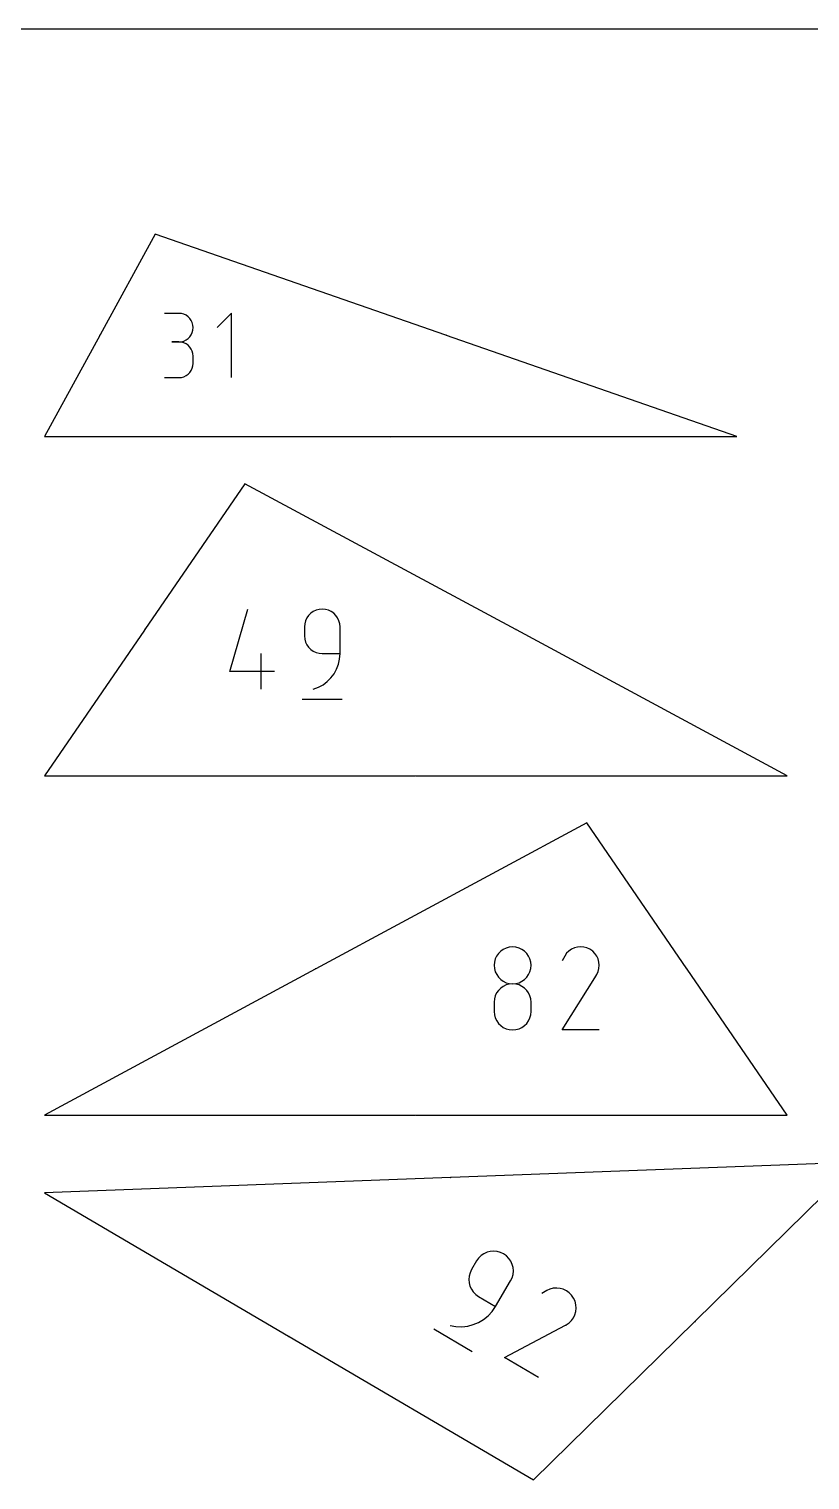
# Model space of a CAD drawing. Extents: x 0 to 200, y 0 to 297.
# Drawn here: x 51.9 to 104.9, y 198.4 to 296.9 of the extents above; entities that cross this region are included whole.
import ezdxf

# ---------------------------------------------------------------- set-up
doc = ezdxf.new("R2010")
doc.units = 0

msp = doc.modelspace()

# ---------------------------------------------------------------- linework, layer by layer
at = {"layer": 'annotation', "color": 1}
for p, q in [((62.084724, 277.627542), (61.115367, 277.627542)), ((62.259066, 277.611893), (62.084724, 277.627542)), ((62.423115, 277.566796), (62.259066, 277.611893)), ((62.574143, 277.495025), (62.423115, 277.566796)), ((62.709422, 277.399353), (62.574143, 277.495025)), ((62.826224, 277.282553), (62.709422, 277.399353)), ((62.921819, 277.1474), (62.826224, 277.282553)), ((62.99348, 276.996666), (62.921819, 277.1474)), ((63.038477, 276.833126), (62.99348, 276.996666)), ((63.054082, 276.659553), (63.038477, 276.833126)), ((65.661644, 277.632606), (64.691191, 276.66188)), ((65.661644, 273.267348), (65.661644, 277.632606)), ((56.709317, 276.136587), (56.709286, 276.13613)), ((56.709286, 276.13613), (56.709334, 276.13567)), ((56.709425, 276.13703), (56.709317, 276.136587)), ((56.709334, 276.13567), (56.709463, 276.135218)), ((56.709607, 276.137451), (56.709425, 276.13703)), ((56.709463, 276.135218), (56.709676, 276.134783)), ((56.70986, 276.137838), (56.709607, 276.137451)), ((56.709676, 276.134783), (56.710099, 276.13415)), ((56.710182, 276.138181), (56.70986, 276.137838)), ((56.71057, 276.138471), (56.710182, 276.138181)), ((56.711004, 276.138682), (56.71057, 276.138471)), ((56.71057, 276.138471), (56.71057, 276.138471)), ((56.711456, 276.13881), (56.711004, 276.138682)), ((56.711916, 276.138856), (56.711456, 276.13881)), ((56.712373, 276.138824), (56.711916, 276.138856)), ((56.712817, 276.138716), (56.712373, 276.138824)), ((56.713237, 276.138534), (56.712817, 276.138716)), ((56.713623, 276.13828), (56.713237, 276.138534)), ((56.713965, 276.137957), (56.713623, 276.13828)), ((56.714252, 276.137567), (56.713965, 276.137957)), ((56.714066, 276.145224), (56.71404, 276.144763)), ((56.71404, 276.144763), (56.714093, 276.144308)), ((56.714174, 276.145681), (56.714066, 276.145224)), ((56.714093, 276.144308), (56.714221, 276.143869)), ((56.714367, 276.146124), (56.714174, 276.145681)), ((56.714221, 276.143869), (56.714422, 276.143458)), ((56.714258, 276.137558), (56.714252, 276.137567)), ((56.714252, 276.137567), (56.714252, 276.137567)), ((56.714264, 276.137549), (56.714258, 276.137558)), ((56.714269, 276.137541), (56.714264, 276.137549)), ((56.714274, 276.137532), (56.714269, 276.137541)), ((56.714278, 276.137524), (56.714274, 276.137532)), ((56.714282, 276.137516), (56.714278, 276.137524)), ((56.714286, 276.137507), (56.714282, 276.137516)), ((56.71429, 276.137499), (56.714286, 276.137507)), ((56.714294, 276.13749), (56.71429, 276.137499)), ((56.71891, 276.129322), (56.714294, 276.13749)), ((56.714294, 276.13749), (56.714294, 276.13749)), ((56.714636, 276.146525), (56.714367, 276.146124)), ((56.714367, 276.146124), (56.714367, 276.146124)), ((56.714422, 276.143458), (56.714692, 276.143084)), ((56.714963, 276.146863), (56.714636, 276.146525)), ((56.714692, 276.143084), (56.715029, 276.142758)), ((56.715337, 276.147133), (56.714963, 276.146863)), ((56.715029, 276.142758), (56.715429, 276.14249)), ((56.715748, 276.147335), (56.715337, 276.147133)), ((56.715429, 276.14249), (56.715429, 276.14249)), ((56.715429, 276.14249), (56.715872, 276.142297)), ((56.716186, 276.147463), (56.715748, 276.147335)), ((56.715872, 276.142297), (56.71633, 276.142188)), ((56.716641, 276.147516), (56.716186, 276.147463)), ((56.71633, 276.142188), (56.716792, 276.142162)), ((56.717102, 276.14749), (56.716641, 276.147516)), ((56.716792, 276.142162), (56.717247, 276.142214)), ((56.717558, 276.147382), (56.717102, 276.14749)), ((56.717247, 276.142214), (56.717686, 276.142343)), ((56.717999, 276.14719), (56.717558, 276.147382)), ((56.717686, 276.142343), (56.718098, 276.142544)), ((56.717999, 276.14719), (56.717999, 276.14719)), ((56.718402, 276.146921), (56.717999, 276.14719)), ((56.718098, 276.142544), (56.718472, 276.142814)), ((56.71874, 276.146594), (56.718402, 276.146921)), ((56.718472, 276.142814), (56.718799, 276.143152)), ((56.719011, 276.146219), (56.71874, 276.146594)), ((56.718767, 276.142653), (56.718741, 276.142192)), ((56.718741, 276.142192), (56.718793, 276.141737)), ((56.718875, 276.14311), (56.718767, 276.142653)), ((56.718793, 276.141737), (56.718922, 276.141298)), ((56.718799, 276.143152), (56.719067, 276.143553)), ((56.719067, 276.143553), (56.718875, 276.14311)), ((56.721481, 276.134023), (56.71891, 276.129322)), ((56.718922, 276.141298), (56.719124, 276.140886)), ((56.719213, 276.145808), (56.719011, 276.146219)), ((56.719067, 276.143553), (56.71926, 276.143995)), ((56.719336, 276.143954), (56.719067, 276.143553)), ((56.719067, 276.143553), (56.719067, 276.143553)), ((56.719067, 276.143553), (56.719067, 276.143553)), ((56.719124, 276.140886), (56.719395, 276.140512)), ((56.719341, 276.145369), (56.719213, 276.145808)), ((56.71926, 276.143995), (56.719368, 276.144453)), ((56.719663, 276.144292), (56.719336, 276.143954)), ((56.719394, 276.144914), (56.719341, 276.145369)), ((56.719368, 276.144453), (56.719394, 276.144914)), ((56.719395, 276.140512), (56.719733, 276.140185)), ((56.720037, 276.144562), (56.719663, 276.144292)), ((56.719733, 276.140185), (56.720135, 276.139916)), ((56.720449, 276.144764), (56.720037, 276.144562)), ((56.720135, 276.139916), (56.721305, 276.139276)), ((56.720887, 276.144892), (56.720449, 276.144764)), ((56.721343, 276.144944), (56.720887, 276.144892)), ((56.721305, 276.139276), (56.721305, 276.139276)), ((56.721305, 276.139276), (56.721749, 276.139082)), ((56.721804, 276.144918), (56.721343, 276.144944)), ((56.721749, 276.139082), (56.722206, 276.138974)), ((56.722262, 276.144809), (56.721804, 276.144918)), ((56.722206, 276.138974), (56.722667, 276.138948)), ((56.722706, 276.144616), (56.722262, 276.144809)), ((56.722667, 276.138948), (56.723121, 276.139001)), ((56.723876, 276.143976), (56.722706, 276.144616)), ((56.722706, 276.144616), (56.722706, 276.144616)), ((56.723121, 276.139001), (56.723559, 276.13913)), ((56.723559, 276.13913), (56.72397, 276.139332)), ((56.724278, 276.143707), (56.723876, 276.143976)), ((56.72397, 276.139332), (56.724343, 276.139603)), ((56.724616, 276.14338), (56.724278, 276.143707)), ((56.724343, 276.139603), (56.724669, 276.139941)), ((56.724886, 276.143006), (56.724616, 276.14338)), ((56.724669, 276.139941), (56.724938, 276.140342)), ((56.725087, 276.142595), (56.724886, 276.143006)), ((56.724938, 276.140342), (56.725131, 276.140784)), ((56.724938, 276.140342), (56.724938, 276.140342)), ((56.725214, 276.142157), (56.725087, 276.142595)), ((56.725131, 276.140784), (56.725239, 276.141241)), ((56.725266, 276.141702), (56.725214, 276.142157)), ((56.725239, 276.141241), (56.725266, 276.141702)), ((62.259066, 275.704478), (62.423115, 275.749601)), ((62.423115, 275.749601), (62.574143, 275.821444)), ((62.574143, 275.821444), (62.709422, 275.917255)), ((62.709422, 275.917255), (62.826224, 276.034284)), ((62.826224, 276.034284), (62.921819, 276.169779)), ((62.921819, 276.169779), (62.99348, 276.320989)), ((62.99348, 276.320989), (63.038477, 276.485164)), ((63.038477, 276.485164), (63.054082, 276.659553)), ((63.054082, 276.659553), (63.054082, 276.659553)), ((80.210229, 276.135714), (80.217521, 276.141611)), ((80.215286, 276.133954), (80.210229, 276.135714)), ((80.214091, 276.145717), (80.213537, 276.145196)), ((80.214485, 276.145999), (80.214091, 276.145717)), ((80.21491, 276.146201), (80.214485, 276.145999)), ((80.215355, 276.146324), (80.21491, 276.146201)), ((80.215811, 276.146368), (80.215355, 276.146324)), ((80.216266, 276.146335), (80.215811, 276.146368)), ((80.21671, 276.146225), (80.216266, 276.146335)), ((80.217134, 276.146039), (80.21671, 276.146225)), ((80.217525, 276.145778), (80.217134, 276.146039)), ((80.217521, 276.141611), (80.217529, 276.141616)), ((80.217521, 276.141611), (80.217521, 276.141611)), ((80.217874, 276.145444), (80.217525, 276.145778)), ((80.217529, 276.141616), (80.217537, 276.141621)), ((80.217537, 276.141621), (80.217544, 276.141626)), ((80.217544, 276.141626), (80.217552, 276.141632)), ((80.217552, 276.141632), (80.217559, 276.141637)), ((80.217559, 276.141637), (80.217567, 276.141644)), ((80.217567, 276.141644), (80.217574, 276.14165)), ((80.217574, 276.14165), (80.217582, 276.141657)), ((80.217582, 276.141657), (80.21759, 276.141664)), ((80.21759, 276.141664), (80.217927, 276.142011)), ((80.21759, 276.141664), (80.21759, 276.141664)), ((80.218154, 276.14505), (80.217874, 276.145444)), ((80.217874, 276.145444), (80.217874, 276.145444)), ((80.217927, 276.142011), (80.218189, 276.142402)), ((80.218354, 276.144626), (80.218154, 276.14505)), ((80.218189, 276.142402), (80.218376, 276.142824)), ((80.218476, 276.14418), (80.218354, 276.144626)), ((80.218376, 276.142824), (80.218486, 276.143269)), ((80.21852, 276.143724), (80.218476, 276.14418)), ((80.218486, 276.143269), (80.21852, 276.143724)), ((80.222089, 276.131586), (80.228584, 276.142092)), ((80.228584, 276.142092), (80.223521, 276.143854)), ((80.226819, 276.137021), (80.224288, 276.137902)), ((62.084724, 275.688826), (61.599361, 275.688826)), ((61.599361, 275.688826), (62.084724, 275.688826)), ((62.084724, 275.688826), (62.259066, 275.704478)), ((62.259066, 275.673178), (62.084724, 275.688826)), ((62.084724, 275.688826), (62.084724, 275.688826)), ((62.423115, 275.628081), (62.259066, 275.673178)), ((62.574143, 275.55631), (62.423115, 275.628081)), ((62.709422, 275.460637), (62.574143, 275.55631)), ((62.826224, 275.343838), (62.709422, 275.460637)), ((62.921819, 275.208684), (62.826224, 275.343838)), ((62.99348, 275.057951), (62.921819, 275.208684)), ((63.038477, 274.894411), (62.99348, 275.057951)), ((63.054082, 274.720837), (63.038477, 274.894411)), ((62.921819, 273.747505), (62.99348, 273.89825)), ((62.99348, 273.89825), (63.038477, 274.061828)), ((63.038477, 274.061828), (63.054082, 274.235474)), ((63.054082, 274.235474), (63.054082, 274.720837)), ((63.054082, 274.720837), (63.054082, 274.720837)), ((61.115367, 273.267485), (62.084724, 273.267485)), ((62.084724, 273.267485), (62.259066, 273.283124)), ((62.084724, 273.267485), (62.084724, 273.267485)), ((62.259066, 273.283124), (62.423115, 273.328199)), ((62.423115, 273.328199), (62.574143, 273.399941)), ((62.574143, 273.399941), (62.709422, 273.495583)), ((62.709422, 273.495583), (62.826224, 273.612361)), ((62.826224, 273.612361), (62.921819, 273.747505)), ((76.452602, 269.267816), (76.452486, 269.266659)), ((76.452486, 269.266659), (76.452486, 269.265498)), ((76.452486, 269.265498), (76.452602, 269.26434)), ((76.452835, 269.26896), (76.452602, 269.267816)), ((76.452602, 269.26434), (76.452835, 269.263196)), ((76.453184, 269.270081), (76.452835, 269.26896)), ((76.452835, 269.263196), (76.453184, 269.262073)), ((76.453649, 269.27117), (76.453184, 269.270081)), ((76.453184, 269.262073), (76.453649, 269.260982)), ((76.453805, 269.271428), (76.453649, 269.27117)), ((76.453649, 269.27117), (76.453649, 269.27117)), ((76.453649, 269.260982), (76.453649, 269.260982)), ((76.453649, 269.260982), (76.453709, 269.260872)), ((76.453709, 269.260872), (76.453776, 269.260766)), ((76.453776, 269.260766), (76.45385, 269.260666)), ((76.454, 269.271648), (76.453805, 269.271428)), ((76.45385, 269.260666), (76.453932, 269.260572)), ((76.453932, 269.260572), (76.454019, 269.260485)), ((76.454226, 269.271828), (76.454, 269.271648)), ((76.454019, 269.260485), (76.454113, 269.260404)), ((76.454113, 269.260404), (76.454212, 269.260331)), ((76.454212, 269.260331), (76.454316, 269.260265)), ((76.454478, 269.271966), (76.454226, 269.271828)), ((76.454316, 269.260265), (76.454424, 269.260208)), ((76.454424, 269.260208), (76.454424, 269.260208)), ((76.454424, 269.260208), (76.454708, 269.260101)), ((76.454748, 269.27206), (76.454478, 269.271966)), ((76.454708, 269.260101), (76.454997, 269.260047)), ((76.455031, 269.272107), (76.454748, 269.27206)), ((76.454997, 269.260047), (76.455287, 269.260044)), ((76.45532, 269.272105), (76.455031, 269.272107)), ((76.455287, 269.260044), (76.455571, 269.260091)), ((76.455607, 269.272053), (76.45532, 269.272105)), ((76.455571, 269.260091), (76.455842, 269.260184)), ((76.455888, 269.271948), (76.455607, 269.272053)), ((76.455842, 269.260184), (76.456094, 269.260322)), ((76.455888, 269.271948), (76.455888, 269.271948)), ((76.456, 269.271888), (76.455888, 269.271948)), ((76.456107, 269.271821), (76.456, 269.271888)), ((76.456094, 269.260322), (76.45632, 269.260502)), ((76.456207, 269.271747), (76.456107, 269.271821)), ((76.456302, 269.271666), (76.456207, 269.271747)), ((76.45639, 269.271578), (76.456302, 269.271666)), ((76.45632, 269.260502), (76.456514, 269.260723)), ((76.456471, 269.271485), (76.45639, 269.271578)), ((76.456545, 269.271385), (76.456471, 269.271485)), ((76.456514, 269.260723), (76.45667, 269.260983)), ((76.456611, 269.271281), (76.456545, 269.271385)), ((76.45667, 269.271171), (76.456611, 269.271281)), ((76.457133, 269.270079), (76.45667, 269.271171)), ((76.45667, 269.271171), (76.45667, 269.271171)), ((76.45667, 269.260983), (76.457133, 269.262072)), ((76.45667, 269.260983), (76.45667, 269.260983)), ((76.457481, 269.268957), (76.457133, 269.270079)), ((76.457133, 269.262072), (76.457481, 269.263192)), ((76.457712, 269.267812), (76.457481, 269.268957)), ((76.457481, 269.263192), (76.457712, 269.264336)), ((76.457828, 269.266654), (76.457712, 269.267812)), ((76.457712, 269.264336), (76.457828, 269.265493)), ((76.457828, 269.265493), (76.457828, 269.266654)), ((76.462396, 269.263157), (76.462359, 269.262696)), ((76.462359, 269.262696), (76.4624, 269.262239)), ((76.46236, 269.272108), (76.467726, 269.272108)), ((76.462516, 269.263613), (76.462396, 269.263157)), ((76.4624, 269.262239), (76.462519, 269.261797)), ((76.46272, 269.264052), (76.462516, 269.263613)), ((76.462519, 269.261797), (76.46271, 269.26138)), ((76.46271, 269.26138), (76.462972, 269.260998)), ((76.462725, 269.264062), (76.46272, 269.264052)), ((76.46272, 269.264052), (76.46272, 269.264052)), ((76.46273, 269.264071), (76.462725, 269.264062)), ((76.462735, 269.26408), (76.46273, 269.264071)), ((76.46274, 269.264088), (76.462735, 269.26408)), ((76.462746, 269.264096), (76.46274, 269.264088)), ((76.462751, 269.264103), (76.462746, 269.264096)), ((76.462756, 269.264111), (76.462751, 269.264103)), ((76.462762, 269.264118), (76.462756, 269.264111)), ((76.462768, 269.264126), (76.462762, 269.264118)), ((76.467726, 269.272108), (76.462768, 269.264126)), ((76.462768, 269.264126), (76.462768, 269.264126)), ((76.462972, 269.260998), (76.463302, 269.260662)), ((76.463302, 269.260662), (76.463696, 269.260382)), ((76.463696, 269.260382), (76.463696, 269.260382)), ((76.463696, 269.260382), (76.464137, 269.26018)), ((76.464137, 269.26018), (76.464593, 269.260063)), ((76.464593, 269.260063), (76.465055, 269.260026)), ((76.465055, 269.260026), (76.465512, 269.260069)), ((76.465512, 269.260069), (76.465953, 269.260187)), ((76.465953, 269.260187), (76.46637, 269.260379)), ((76.46637, 269.260379), (76.466751, 269.260642)), ((76.466751, 269.260642), (76.467087, 269.260973)), ((76.467087, 269.260973), (76.467366, 269.261369)), ((76.467366, 269.261369), (76.467718, 269.262045)), ((65.546122, 253.327899), (66.75221, 257.557735)), ((70.889865, 257.127304), (70.770574, 256.958481)), ((71.035537, 257.273118), (70.889865, 257.127304)), ((71.204147, 257.392496), (71.035537, 257.273118)), ((71.392254, 257.48201), (71.204147, 257.392496)), ((71.596417, 257.538232), (71.392254, 257.48201)), ((71.813192, 257.557735), (71.596417, 257.538232)), ((72.030417, 257.538232), (71.813192, 257.557735)), ((71.813192, 257.557735), (71.813192, 257.557735)), ((72.234817, 257.48201), (72.030417, 257.538232)), ((72.422995, 257.392496), (72.234817, 257.48201)), ((72.591549, 257.273118), (72.422995, 257.392496)), ((72.73708, 257.127304), (72.591549, 257.273118)), ((72.856189, 256.958481), (72.73708, 257.127304)), ((59.759707, 256.145983), (59.753989, 256.15289)), ((59.763192, 256.151059), (59.759707, 256.145983)), ((59.764179, 256.148142), (59.760119, 256.150929)), ((59.760347, 256.161686), (59.760275, 256.16095)), ((59.760275, 256.16095), (59.760307, 256.160221)), ((59.760307, 256.160221), (59.760441, 256.159509)), ((59.760528, 256.162417), (59.760347, 256.161686)), ((59.760441, 256.159509), (59.760673, 256.158825)), ((59.760528, 256.162417), (59.760528, 256.162417)), ((59.760673, 256.158825), (59.760999, 256.158179)), ((59.760999, 256.158179), (59.761415, 256.157581)), ((59.761415, 256.157581), (59.761919, 256.157042)), ((59.761919, 256.157042), (59.762506, 256.156573)), ((59.7639, 256.158603), (59.762506, 256.156573)), ((59.762506, 256.156573), (59.765545, 256.154487)), ((59.764183, 256.158946), (59.7639, 256.158603)), ((59.764513, 256.159225), (59.764183, 256.158946)), ((59.764879, 256.159438), (59.764513, 256.159225)), ((59.765274, 256.159585), (59.764879, 256.159438)), ((59.765686, 256.159662), (59.765274, 256.159585)), ((59.765545, 256.154487), (59.765545, 256.154487)), ((59.765545, 256.154487), (59.765932, 256.154269)), ((59.766106, 256.159668), (59.765686, 256.159662)), ((59.765932, 256.154269), (59.766341, 256.154128)), ((59.766525, 256.159601), (59.766106, 256.159668)), ((59.766341, 256.154128), (59.766761, 256.154061)), ((59.766933, 256.15946), (59.766525, 256.159601)), ((59.766761, 256.154061), (59.767182, 256.154067)), ((59.76732, 256.159242), (59.766933, 256.15946)), ((59.767182, 256.154067), (59.767595, 256.154143)), ((59.768332, 256.158547), (59.76732, 256.159242)), ((59.76732, 256.159242), (59.76732, 256.159242)), ((59.767595, 256.154143), (59.76799, 256.154289)), ((59.76799, 256.154289), (59.768358, 256.154502)), ((59.768675, 256.158264), (59.768332, 256.158547)), ((59.768358, 256.154502), (59.768688, 256.15478)), ((59.768545, 256.152053), (59.771683, 256.156625)), ((59.768954, 256.157934), (59.768675, 256.158264)), ((59.768688, 256.15478), (59.768971, 256.155122)), ((59.769167, 256.157566), (59.768954, 256.157934)), ((59.768971, 256.155122), (59.769189, 256.15551)), ((59.768971, 256.155122), (59.768971, 256.155122)), ((59.769313, 256.157172), (59.769167, 256.157566)), ((59.769189, 256.15551), (59.76933, 256.155918)), ((59.769391, 256.156759), (59.769313, 256.157172)), ((59.76933, 256.155918), (59.769397, 256.156338)), ((59.769397, 256.156338), (59.769391, 256.156759)), ((70.624898, 256.565519), (70.605398, 256.348236)), ((70.605398, 256.348236), (70.605398, 255.743486)), ((70.681104, 256.770076), (70.624898, 256.565519)), ((70.770574, 256.958481), (70.681104, 256.770076)), ((72.945476, 256.770076), (72.856189, 256.958481)), ((73.001542, 256.565519), (72.945476, 256.770076)), ((73.020986, 256.348236), (73.001542, 256.565519)), ((73.020986, 254.534328), (73.020986, 256.348236)), ((73.020986, 256.348236), (73.020986, 256.348236)), ((84.962672, 256.154911), (84.968926, 256.161338)), ((84.968093, 256.151992), (84.962672, 256.154911)), ((84.965299, 256.150697), (84.967634, 256.155033)), ((84.970585, 256.14785), (84.972753, 256.146683)), ((84.972753, 256.146683), (84.972753, 256.146683)), ((84.972753, 256.146683), (84.973161, 256.146508)), ((84.973161, 256.146508), (84.973582, 256.146411)), ((84.973502, 256.153265), (84.975843, 256.157613)), ((84.97567, 256.152098), (84.973502, 256.153265)), ((84.973582, 256.146411), (84.974006, 256.14639)), ((84.974006, 256.14639), (84.974424, 256.146441)), ((84.974424, 256.146441), (84.974827, 256.146562)), ((84.974827, 256.146562), (84.975204, 256.14675)), ((84.975204, 256.14675), (84.975547, 256.147002)), ((84.975547, 256.147002), (84.975845, 256.147314)), ((84.97604, 256.151854), (84.97567, 256.152098)), ((84.975843, 256.157613), (84.980179, 256.155278)), ((84.975845, 256.147314), (84.97609, 256.147686)), ((84.976353, 256.151556), (84.97604, 256.151854)), ((84.97609, 256.147686), (84.976672, 256.148766)), ((84.976604, 256.151214), (84.976353, 256.151556)), ((84.976792, 256.150838), (84.976604, 256.151214)), ((84.976672, 256.148766), (84.976847, 256.149174)), ((84.976672, 256.148766), (84.976672, 256.148766)), ((84.976913, 256.150436), (84.976792, 256.150838)), ((84.976847, 256.149174), (84.976943, 256.149595)), ((84.976964, 256.150019), (84.976913, 256.150436)), ((84.976943, 256.149595), (84.976964, 256.150019)), ((70.605398, 255.743486), (70.605398, 255.743486)), ((70.605398, 255.743486), (70.624898, 255.526215)), ((70.624898, 255.526215), (70.681104, 255.321689)), ((70.681104, 255.321689), (70.770574, 255.13333)), ((70.770574, 255.13333), (70.889865, 254.96456)), ((67.660869, 252.118741), (67.660869, 254.534328)), ((70.889865, 254.96456), (71.035537, 254.818803)), ((71.035537, 254.818803), (71.204147, 254.699478)), ((71.204147, 254.699478), (71.392254, 254.61001)), ((71.392254, 254.61001), (71.596417, 254.553819)), ((71.596417, 254.553819), (71.813192, 254.534328)), ((71.813192, 254.534328), (73.020986, 254.534328)), ((72.916205, 253.815136), (72.994244, 254.167614)), ((72.994244, 254.167614), (73.020986, 254.534328)), ((68.566117, 253.327899), (65.546122, 253.327899)), ((72.407062, 252.887443), (72.619338, 253.170617)), ((72.619338, 253.170617), (72.790145, 253.481326)), ((72.790145, 253.481326), (72.916205, 253.815136)), ((71.208784, 252.118741), (71.554177, 252.247452)), ((71.208784, 252.118741), (71.208784, 252.118741)), ((71.554177, 252.247452), (71.871205, 252.421427)), ((71.871205, 252.421427), (72.156592, 252.636235)), ((72.156592, 252.636235), (72.407062, 252.887443)), ((70.454467, 251.438867), (73.173964, 251.438867)), ((78.159715, 246.24543), (78.165872, 246.24543)), ((78.161561, 246.247895), (78.161561, 246.242971)), ((78.165872, 246.24543), (78.163413, 246.236807)), ((78.17007, 246.245879), (78.17003, 246.245437)), ((78.17003, 246.245437), (78.17003, 246.24421)), ((78.17003, 246.24421), (78.17003, 246.24421)), ((78.17003, 246.24421), (78.17007, 246.243767)), ((78.17007, 246.239722), (78.17003, 246.239279)), ((78.17003, 246.239279), (78.17003, 246.239279)), ((78.17003, 246.239279), (78.17007, 246.238838)), ((78.170185, 246.246296), (78.17007, 246.245879)), ((78.17007, 246.243767), (78.170185, 246.24335)), ((78.170185, 246.240139), (78.17007, 246.239722)), ((78.17007, 246.238838), (78.170185, 246.238423)), ((78.170367, 246.246679), (78.170185, 246.246296)), ((78.170185, 246.24335), (78.170367, 246.242966)), ((78.170367, 246.240523), (78.170185, 246.240139)), ((78.170185, 246.238423), (78.170367, 246.23804)), ((78.17061, 246.247022), (78.170367, 246.246679)), ((78.170367, 246.242966), (78.17061, 246.242622)), ((78.17061, 246.240867), (78.170367, 246.240523)), ((78.170367, 246.23804), (78.17061, 246.237696)), ((78.170907, 246.247318), (78.17061, 246.247022)), ((78.17061, 246.242622), (78.170907, 246.242325)), ((78.170907, 246.241165), (78.17061, 246.240867)), ((78.17061, 246.237696), (78.170907, 246.2374)), ((78.171251, 246.247561), (78.170907, 246.247318)), ((78.170907, 246.242325), (78.171251, 246.242082)), ((78.171251, 246.241408), (78.170907, 246.241165)), ((78.170907, 246.2374), (78.171251, 246.237157)), ((78.171634, 246.247742), (78.171251, 246.247561)), ((78.171251, 246.242082), (78.171634, 246.241899)), ((78.171634, 246.241591), (78.171251, 246.241408)), ((78.171251, 246.237157), (78.171634, 246.236974)), ((78.172051, 246.247856), (78.171634, 246.247742)), ((78.171634, 246.241899), (78.17205, 246.241785)), ((78.172051, 246.241705), (78.171634, 246.241591)), ((78.171634, 246.236974), (78.17205, 246.23686)), ((78.17205, 246.241785), (78.172493, 246.241745)), ((78.17205, 246.23686), (78.172493, 246.23682)), ((78.172493, 246.247896), (78.172051, 246.247856)), ((78.172493, 246.241745), (78.172051, 246.241705)), ((78.172935, 246.247856), (78.172493, 246.247896)), ((78.172493, 246.247896), (78.172493, 246.247896)), ((78.172493, 246.241745), (78.172935, 246.241785)), ((78.172493, 246.241745), (78.172493, 246.241745)), ((78.172935, 246.241705), (78.172493, 246.241745)), ((78.172493, 246.241745), (78.172493, 246.241745)), ((78.172493, 246.23682), (78.172935, 246.23686)), ((78.172493, 246.23682), (78.172493, 246.23682)), ((78.173351, 246.247742), (78.172935, 246.247856)), ((78.172935, 246.241785), (78.173351, 246.241899)), ((78.173351, 246.241591), (78.172935, 246.241705)), ((78.172935, 246.23686), (78.173351, 246.236974)), ((78.173734, 246.247561), (78.173351, 246.247742)), ((78.173351, 246.241899), (78.173735, 246.242082)), ((78.173734, 246.241408), (78.173351, 246.241591)), ((78.173351, 246.236974), (78.173735, 246.237157)), ((78.174078, 246.247318), (78.173734, 246.247561)), ((78.174078, 246.241165), (78.173734, 246.241408)), ((78.173735, 246.242082), (78.174078, 246.242325)), ((78.173735, 246.237157), (78.174078, 246.2374)), ((78.174375, 246.247022), (78.174078, 246.247318)), ((78.174078, 246.242325), (78.174375, 246.242622)), ((78.174375, 246.240867), (78.174078, 246.241165)), ((78.174078, 246.2374), (78.174375, 246.237696)), ((78.174618, 246.246679), (78.174375, 246.247022)), ((78.174375, 246.242622), (78.174618, 246.242966)), ((78.174618, 246.240523), (78.174375, 246.240867)), ((78.174375, 246.237696), (78.174618, 246.23804)), ((78.174801, 246.246296), (78.174618, 246.246679)), ((78.174618, 246.242966), (78.174801, 246.24335)), ((78.174801, 246.240139), (78.174618, 246.240523)), ((78.174618, 246.23804), (78.174801, 246.238423)), ((78.174915, 246.245879), (78.174801, 246.246296)), ((78.174801, 246.24335), (78.174915, 246.243767)), ((78.174915, 246.239722), (78.174801, 246.240139)), ((78.174801, 246.238423), (78.174915, 246.238838)), ((78.174955, 246.245437), (78.174915, 246.245879)), ((78.174915, 246.243767), (78.174955, 246.24421)), ((78.174955, 246.239279), (78.174915, 246.239722)), ((78.174915, 246.238838), (78.174955, 246.239279)), ((78.174955, 246.245437), (78.174955, 246.245437)), ((78.174955, 246.24421), (78.174955, 246.245437)), ((78.174955, 246.239279), (78.174955, 246.239279)), ((84.10506, 234.458563), (83.930086, 234.334851)), ((84.300293, 234.551369), (84.10506, 234.458563)), ((84.512224, 234.609683), (84.300293, 234.551369)), ((84.737288, 234.629917), (84.512224, 234.609683)), ((84.962352, 234.609683), (84.737288, 234.629917)), ((84.737288, 234.629917), (84.737288, 234.629917)), ((85.174283, 234.551369), (84.962352, 234.609683)), ((85.369517, 234.458563), (85.174283, 234.551369)), ((85.54449, 234.334851), (85.369517, 234.458563)), ((88.741447, 234.471791), (88.563396, 234.349012)), ((88.93606, 234.561488), (88.741447, 234.471791)), ((89.14247, 234.616865), (88.93606, 234.561488)), ((89.35591, 234.636682), (89.14247, 234.616865)), ((89.571614, 234.619703), (89.35591, 234.636682)), ((89.784816, 234.564689), (89.571614, 234.619703)), ((89.990748, 234.470402), (89.784816, 234.564689)), ((90.174932, 234.339613), (89.990748, 234.470402)), ((89.990748, 234.470402), (89.990748, 234.470402)), ((83.504057, 233.602674), (83.483831, 233.37823)), ((83.562358, 233.814145), (83.504057, 233.602674)), ((83.655172, 234.009056), (83.562358, 233.814145)), ((83.778936, 234.18382), (83.655172, 234.009056)), ((83.930086, 234.334851), (83.778936, 234.18382)), ((85.69564, 234.18382), (85.54449, 234.334851)), ((85.819404, 234.009056), (85.69564, 234.18382)), ((85.912218, 233.814145), (85.819404, 234.009056)), ((85.97052, 233.602674), (85.912218, 233.814145)), ((85.990745, 233.37823), (85.97052, 233.602674)), ((88.276049, 234.009161), (88.111447, 233.693407)), ((88.406675, 234.194389), (88.276049, 234.009161)), ((88.563396, 234.349012), (88.406675, 234.194389)), ((90.32893, 234.182668), (90.174932, 234.339613)), ((90.451373, 234.004375), (90.32893, 234.182668)), ((90.54089, 233.809546), (90.451373, 234.004375)), ((90.596114, 233.60299), (90.54089, 233.809546)), ((90.615674, 233.389518), (90.596114, 233.60299)), ((71.355258, 233.131445), (71.3552, 233.130964)), ((71.3552, 233.130964), (71.35521, 233.130204)), ((71.355396, 233.131895), (71.355258, 233.131445)), ((71.355607, 233.132306), (71.355396, 233.131895)), ((71.355882, 233.132672), (71.355607, 233.132306)), ((71.356214, 233.132985), (71.355882, 233.132672)), ((71.356596, 233.133238), (71.356214, 233.132985)), ((71.357018, 233.133425), (71.356596, 233.133238)), ((71.357475, 233.133537), (71.357018, 233.133425)), ((71.357958, 233.133568), (71.357475, 233.133537)), ((71.358437, 233.133509), (71.357958, 233.133568)), ((71.357958, 233.133568), (71.357958, 233.133568)), ((71.358885, 233.13337), (71.358437, 233.133509)), ((71.359296, 233.133158), (71.358885, 233.13337)), ((71.359662, 233.132883), (71.359296, 233.133158)), ((71.359975, 233.13255), (71.359662, 233.132883)), ((71.359965, 233.121359), (71.360545, 233.130718)), ((71.36468, 233.123897), (71.359965, 233.121359)), ((71.360228, 233.132169), (71.359975, 233.13255)), ((71.360413, 233.131745), (71.360228, 233.132169)), ((71.360524, 233.131288), (71.360413, 233.131745)), ((71.360552, 233.130805), (71.360524, 233.131288)), ((71.360545, 233.130718), (71.360547, 233.130727)), ((71.360545, 233.130718), (71.360545, 233.130718)), ((71.360547, 233.130727), (71.360548, 233.130737)), ((71.360548, 233.130737), (71.360549, 233.130746)), ((71.360549, 233.130746), (71.36055, 233.130755)), ((71.36055, 233.130755), (71.360551, 233.130765)), ((71.360551, 233.130765), (71.360552, 233.130774)), ((71.360552, 233.130795), (71.360552, 233.130805)), ((71.360552, 233.130805), (71.360552, 233.130805)), ((71.360552, 233.130784), (71.360552, 233.130795)), ((71.360552, 233.130774), (71.360552, 233.130784)), ((71.367665, 233.1392), (71.362944, 233.136657)), ((71.371022, 233.127313), (71.367665, 233.1392)), ((71.370211, 233.134472), (71.367851, 233.133201)), ((83.483831, 233.37823), (83.483831, 233.37823)), ((83.483831, 233.37823), (83.504068, 233.152732)), ((83.504068, 233.152732), (83.562399, 232.940441)), ((83.562399, 232.940441), (83.655251, 232.744913)), ((83.655251, 232.744913), (83.779053, 232.569707)), ((83.779053, 232.569707), (83.930232, 232.41838)), ((83.930232, 232.41838), (84.105217, 232.294488)), ((85.369359, 232.294488), (85.544344, 232.41838)), ((85.544344, 232.41838), (85.695524, 232.569707)), ((85.695524, 232.569707), (85.819325, 232.744913)), ((85.819325, 232.744913), (85.912177, 232.940441)), ((85.912177, 232.940441), (85.970508, 233.152732)), ((85.970508, 233.152732), (85.990745, 233.37823)), ((85.990745, 233.37823), (85.990745, 233.37823)), ((88.107907, 228.992146), (90.424378, 232.721367)), ((90.424378, 232.721367), (90.427147, 232.724794)), ((90.424378, 232.721367), (90.424378, 232.721367)), ((90.427147, 232.724794), (90.429803, 232.728249)), ((90.429803, 232.728249), (90.432363, 232.731764)), ((90.432363, 232.731764), (90.434843, 232.735365)), ((90.434843, 232.735365), (90.437263, 232.739083)), ((90.437263, 232.739083), (90.439639, 232.742947)), ((90.439639, 232.742947), (90.441989, 232.746985)), ((90.441989, 232.746985), (90.444329, 232.751228)), ((90.444329, 232.751228), (90.446679, 232.755703)), ((90.446679, 232.755703), (90.542326, 232.961065)), ((90.446679, 232.755703), (90.446679, 232.755703)), ((90.542326, 232.961065), (90.598201, 233.17394)), ((90.598201, 233.17394), (90.615674, 233.389518)), ((96.5639, 233.133149), (96.573272, 233.133578)), ((96.566931, 233.128732), (96.5639, 233.133149)), ((96.568059, 233.124425), (96.571472, 233.119453)), ((96.570249, 233.1239), (96.570249, 233.1239)), ((96.570249, 233.1239), (96.570918, 233.12343)), ((96.570918, 233.12343), (96.571634, 233.123068)), ((96.571634, 233.123068), (96.572385, 233.122816)), ((96.572942, 233.138921), (96.572187, 233.138829)), ((96.572385, 233.122816), (96.573158, 233.122673)), ((96.573427, 233.138914), (96.572942, 233.138921)), ((96.573158, 233.122673), (96.573943, 233.122641)), ((96.573272, 233.133578), (96.573272, 233.133578)), ((96.573272, 233.133578), (96.573281, 233.133577)), ((96.573281, 233.133577), (96.57329, 233.133577)), ((96.57329, 233.133577), (96.5733, 233.133576)), ((96.5733, 233.133576), (96.573309, 233.133576)), ((96.573309, 233.133576), (96.573318, 233.133577)), ((96.573318, 233.133577), (96.573328, 233.133577)), ((96.573328, 233.133577), (96.573338, 233.133578)), ((96.573338, 233.133578), (96.573348, 233.133579)), ((96.573348, 233.133579), (96.573359, 233.13358)), ((96.573359, 233.13358), (96.573837, 233.13366)), ((96.573359, 233.13358), (96.573359, 233.13358)), ((96.573889, 233.138825), (96.573427, 233.138914)), ((96.573837, 233.13366), (96.574279, 233.133819)), ((96.57432, 233.13866), (96.573889, 233.138825)), ((96.573943, 233.122641), (96.574725, 233.122718)), ((96.574279, 233.133819), (96.57468, 233.134049)), ((96.574714, 233.138426), (96.57432, 233.13866)), ((96.57468, 233.134049), (96.575033, 233.134342)), ((96.575061, 233.138129), (96.574714, 233.138426)), ((96.574725, 233.122718), (96.575494, 233.122907)), ((96.574969, 233.127605), (96.574962, 233.127147)), ((96.574962, 233.127147), (96.575034, 233.126691)), ((96.575052, 233.128055), (96.574969, 233.127605)), ((96.575033, 233.134342), (96.57533, 233.134689)), ((96.575034, 233.126691), (96.575188, 233.126247)), ((96.575211, 233.128484), (96.575052, 233.128055)), ((96.575354, 233.137777), (96.575061, 233.138129)), ((96.575188, 233.126247), (96.575424, 233.125826)), ((96.575443, 233.128884), (96.575211, 233.128484)), ((96.57533, 233.134689), (96.575565, 233.135082)), ((96.575585, 233.137376), (96.575354, 233.137777)), ((96.575424, 233.125826), (96.57694, 233.123618)), ((96.575747, 233.129244), (96.575443, 233.128884)), ((96.575494, 233.122907), (96.576236, 233.123206)), ((96.575565, 233.135082), (96.575731, 233.135513)), ((96.575746, 233.136934), (96.575585, 233.137376)), ((96.575731, 233.135513), (96.575821, 233.135975)), ((96.575829, 233.136457), (96.575746, 233.136934)), ((96.576119, 233.129552), (96.575747, 233.129244)), ((96.575821, 233.135975), (96.575829, 233.136457)), ((96.575829, 233.136457), (96.575829, 233.136457)), ((96.577225, 233.130311), (96.576119, 233.129552)), ((96.576119, 233.129552), (96.576119, 233.129552)), ((96.576236, 233.123206), (96.57694, 233.123618)), ((96.57694, 233.123618), (96.580257, 233.125894)), ((96.577647, 233.130548), (96.577225, 233.130311)), ((96.578092, 233.130702), (96.577647, 233.130548)), ((96.578548, 233.130775), (96.578092, 233.130702)), ((96.579007, 233.130769), (96.578548, 233.130775)), ((96.579456, 233.130686), (96.579007, 233.130769)), ((96.579886, 233.130527), (96.579456, 233.130686)), ((96.580286, 233.130296), (96.579886, 233.130527)), ((96.580257, 233.125894), (96.58063, 233.126203)), ((96.580257, 233.125894), (96.580257, 233.125894)), ((96.580645, 233.129993), (96.580286, 233.130296)), ((96.58063, 233.126203), (96.580934, 233.126562)), ((96.580953, 233.129621), (96.580645, 233.129993)), ((96.580934, 233.126562), (96.581166, 233.126962)), ((96.58119, 233.129199), (96.580953, 233.129621)), ((96.580953, 233.129621), (96.580953, 233.129621)), ((96.581166, 233.126962), (96.581325, 233.127391)), ((96.581343, 233.128755), (96.58119, 233.129199)), ((96.581325, 233.127391), (96.581409, 233.12784)), ((96.581416, 233.128299), (96.581343, 233.128755)), ((96.581409, 233.12784), (96.581416, 233.128299)), ((83.655172, 231.501197), (83.562358, 231.305732)), ((83.778936, 231.676359), (83.655172, 231.501197)), ((83.930086, 231.827657), (83.778936, 231.676359)), ((84.10506, 231.95153), (83.930086, 231.827657)), ((84.300293, 232.044419), (84.10506, 231.95153)), ((84.105217, 232.294488), (84.300436, 232.20159)), ((84.512224, 232.102764), (84.300293, 232.044419)), ((84.300436, 232.20159), (84.512317, 232.143243)), ((84.737288, 232.123003), (84.512224, 232.102764)), ((84.512317, 232.143243), (84.737288, 232.123003)), ((84.737288, 232.123003), (84.962259, 232.143243)), ((84.962352, 232.102775), (84.737288, 232.123003)), ((84.737288, 232.123003), (84.737288, 232.123003)), ((84.737288, 232.123003), (84.737288, 232.123003)), ((84.962259, 232.143243), (85.17414, 232.20159)), ((85.174283, 232.04446), (84.962352, 232.102775)), ((85.17414, 232.20159), (85.369359, 232.294488)), ((85.369517, 231.951609), (85.174283, 232.04446)), ((85.54449, 231.827773), (85.369517, 231.951609)), ((85.69564, 231.676505), (85.54449, 231.827773)), ((85.819404, 231.501355), (85.69564, 231.676505)), ((85.912218, 231.305874), (85.819404, 231.501355)), ((83.504057, 231.093522), (83.483831, 230.86813)), ((83.483831, 230.86813), (83.483831, 230.243702)), ((83.562358, 231.305732), (83.504057, 231.093522)), ((85.97052, 231.093616), (85.912218, 231.305874)), ((85.990745, 230.86813), (85.97052, 231.093616)), ((85.990745, 230.243702), (85.990745, 230.86813)), ((85.990745, 230.86813), (85.990745, 230.86813)), ((83.483831, 230.243702), (83.483831, 230.243702)), ((83.483831, 230.243702), (83.504068, 230.018325)), ((83.504068, 230.018325), (83.562399, 229.806359)), ((83.562399, 229.806359), (83.655251, 229.611303)), ((83.655251, 229.611303), (83.779053, 229.436655)), ((85.695524, 229.436655), (85.819325, 229.611303)), ((85.819325, 229.611303), (85.912177, 229.806359)), ((85.912177, 229.806359), (85.970508, 230.018325)), ((85.970508, 230.018325), (85.990745, 230.243702)), ((83.779053, 229.436655), (83.930232, 229.285916)), ((83.930232, 229.285916), (84.105217, 229.162583)), ((84.105217, 229.162583), (84.300436, 229.070155)), ((84.300436, 229.070155), (84.512317, 229.012133)), ((84.512317, 229.012133), (84.737288, 228.992015)), ((84.737288, 228.992015), (84.962259, 229.012133)), ((84.737288, 228.992015), (84.737288, 228.992015)), ((84.962259, 229.012133), (85.17414, 229.070155)), ((85.17414, 229.070155), (85.369359, 229.162583)), ((85.369359, 229.162583), (85.544344, 229.285916)), ((85.544344, 229.285916), (85.695524, 229.436655)), ((90.614822, 228.992146), (88.107907, 228.992146)), ((78.159723, 223.225925), (78.159723, 223.211292)), ((78.159723, 223.211292), (78.162976, 223.214546)), ((78.168517, 223.223262), (78.168464, 223.22268)), ((78.168464, 223.22268), (78.168464, 223.221053)), ((78.168464, 223.221053), (78.168464, 223.221053)), ((78.168464, 223.221053), (78.168517, 223.220471)), ((78.168517, 223.215138), (78.168464, 223.214554)), ((78.168464, 223.214554), (78.168464, 223.214554)), ((78.168464, 223.214554), (78.168517, 223.213972)), ((78.168667, 223.22381), (78.168517, 223.223262)), ((78.168517, 223.220471), (78.168667, 223.219923)), ((78.168667, 223.215689), (78.168517, 223.215138)), ((78.168517, 223.213972), (78.168667, 223.213424)), ((78.168908, 223.224316), (78.168667, 223.22381)), ((78.168667, 223.219923), (78.168908, 223.219417)), ((78.168908, 223.216196), (78.168667, 223.215689)), ((78.168667, 223.213424), (78.168908, 223.212918)), ((78.169228, 223.224769), (78.168908, 223.224316)), ((78.168908, 223.219417), (78.169228, 223.218964)), ((78.169228, 223.21665), (78.168908, 223.216196)), ((78.168908, 223.212918), (78.169228, 223.212465)), ((78.16962, 223.22516), (78.169228, 223.224769)), ((78.169228, 223.218964), (78.16962, 223.218573)), ((78.16962, 223.217042), (78.169228, 223.21665)), ((78.169228, 223.212465), (78.16962, 223.212074)), ((78.170073, 223.225481), (78.16962, 223.22516)), ((78.16962, 223.218573), (78.170073, 223.218252)), ((78.170073, 223.217363), (78.16962, 223.217042)), ((78.16962, 223.212074), (78.170073, 223.211753)), ((78.170579, 223.225721), (78.170073, 223.225481)), ((78.170073, 223.218252), (78.170579, 223.218011)), ((78.170579, 223.217604), (78.170073, 223.217363)), ((78.170073, 223.211753), (78.170579, 223.211512)), ((78.171129, 223.225872), (78.170579, 223.225721)), ((78.170579, 223.218011), (78.171129, 223.21786)), ((78.171129, 223.217755), (78.170579, 223.217604)), ((78.170579, 223.211512), (78.171129, 223.211361)), ((78.171714, 223.225925), (78.171129, 223.225872)), ((78.171129, 223.21786), (78.171714, 223.217808)), ((78.171714, 223.217808), (78.171129, 223.217755)), ((78.171129, 223.211361), (78.171714, 223.211309)), ((78.174963, 223.225925), (78.171714, 223.225925)), ((78.171714, 223.225925), (78.171714, 223.225925)), ((78.171714, 223.217808), (78.173341, 223.217808)), ((78.173341, 223.217808), (78.171714, 223.217808)), ((78.171714, 223.217808), (78.171714, 223.217808)), ((78.171714, 223.211309), (78.174963, 223.211309)), ((80.531006, 218.982004), (80.530706, 218.981372)), ((80.531249, 218.982377), (80.531006, 218.982004)), ((80.531048, 218.972144), (80.535318, 218.979635)), ((80.535968, 218.972329), (80.531048, 218.972144)), ((80.531545, 218.982692), (80.531249, 218.982377)), ((80.531885, 218.982946), (80.531545, 218.982692)), ((80.532261, 218.983137), (80.531885, 218.982946)), ((80.532662, 218.983261), (80.532261, 218.983137)), ((80.533079, 218.983316), (80.532662, 218.983261)), ((80.533504, 218.983298), (80.533079, 218.983316)), ((80.533927, 218.983206), (80.533504, 218.983298)), ((80.534338, 218.983036), (80.533927, 218.983206)), ((80.534709, 218.982793), (80.534338, 218.983036)), ((80.534338, 218.983036), (80.534338, 218.983036)), ((80.535023, 218.982496), (80.534709, 218.982793)), ((80.535276, 218.982156), (80.535023, 218.982496)), ((80.535467, 218.98178), (80.535276, 218.982156)), ((80.535318, 218.979635), (80.535324, 218.979642)), ((80.535318, 218.979635), (80.535318, 218.979635)), ((80.535324, 218.979642), (80.535329, 218.979649)), ((80.535329, 218.979649), (80.535333, 218.979656)), ((80.535333, 218.979656), (80.535338, 218.979663)), ((80.535338, 218.979663), (80.535342, 218.979671)), ((80.535342, 218.979671), (80.535347, 218.979679)), ((80.535347, 218.979679), (80.535351, 218.979687)), ((80.535351, 218.979687), (80.535355, 218.979695)), ((80.535355, 218.979695), (80.53536, 218.979704)), ((80.53536, 218.979704), (80.535532, 218.980114)), ((80.53536, 218.979704), (80.53536, 218.979704)), ((80.53559, 218.981378), (80.535467, 218.98178)), ((80.535532, 218.980114), (80.535626, 218.980536)), ((80.535644, 218.980961), (80.53559, 218.981378)), ((80.535626, 218.980536), (80.535644, 218.980961)), ((80.540031, 218.974949), (80.542163, 218.983658)), ((80.546183, 218.975181), (80.540031, 218.974949)), ((80.544432, 218.972649), (80.544246, 218.977569)), ((82.791815, 213.805708), (82.600342, 213.675701)), ((83.000822, 213.900222), (82.791815, 213.805708)), ((83.222144, 213.957897), (83.000822, 213.900222)), ((83.45056, 213.977386), (83.222144, 213.957897)), ((83.680852, 213.957344), (83.45056, 213.977386)), ((83.9078, 213.896425), (83.680852, 213.957344)), ((84.126186, 213.793282), (83.9078, 213.896425)), ((84.323084, 213.652565), (84.126186, 213.793282)), ((84.126186, 213.793282), (84.126186, 213.793282)), ((81.95107, 212.735921), (81.847646, 212.517063)), ((82.290873, 213.314591), (81.95107, 212.735921)), ((81.95107, 212.735921), (81.95107, 212.735921)), ((82.431621, 213.511546), (82.290873, 213.314591)), ((82.600342, 213.675701), (82.431621, 213.511546)), ((84.487079, 213.483916), (84.323084, 213.652565)), ((84.616845, 213.292528), (84.487079, 213.483916)), ((84.711052, 213.083589), (84.616845, 213.292528)), ((84.768376, 212.86229), (84.711052, 213.083589)), ((84.787488, 212.633821), (84.768376, 212.86229)), ((81.786507, 212.289775), (81.766281, 212.059267)), ((81.766281, 212.059267), (81.785598, 211.830747)), ((81.785598, 211.830747), (81.843088, 211.609424)), ((81.847646, 212.517063), (81.786507, 212.289775)), ((83.58307, 210.221614), (84.602287, 211.957296)), ((84.602287, 211.957296), (84.705771, 212.176134)), ((84.602287, 211.957296), (84.602287, 211.957296)), ((84.705771, 212.176134), (84.767062, 212.403372)), ((84.767062, 212.403372), (84.787488, 212.633821)), ((81.843088, 211.609424), (81.93738, 211.400505)), ((81.93738, 211.400505), (82.067103, 211.209199)), ((82.067103, 211.209199), (82.230888, 211.040715)), ((82.230888, 211.040715), (82.427363, 210.900261)), ((82.427363, 210.900261), (83.58307, 210.221614)), ((87.049478, 211.298421), (86.726756, 211.09641)), ((87.270203, 211.398482), (87.049478, 211.298421)), ((87.498418, 211.456194), (87.270203, 211.398482)), ((87.729059, 211.472998), (87.498418, 211.456194)), ((87.957059, 211.450333), (87.729059, 211.472998)), ((88.177354, 211.389636), (87.957059, 211.450333)), ((88.384879, 211.292347), (88.177354, 211.389636)), ((88.574569, 211.159906), (88.384879, 211.292347)), ((88.741358, 210.99375), (88.574569, 211.159906)), ((88.880182, 210.79532), (88.741358, 210.99375)), ((88.979191, 210.57501), (88.880182, 210.79532)), ((88.880182, 210.79532), (88.880182, 210.79532)), ((83.078702, 209.592311), (83.351429, 209.885739)), ((83.351429, 209.885739), (83.58307, 210.221614)), ((88.968704, 209.667796), (89.029621, 209.888142)), ((89.036206, 210.346926), (88.979191, 210.57501)), ((89.029621, 209.888142), (89.052569, 210.116245)), ((89.052569, 210.116245), (89.036206, 210.346926)), ((80.491725, 208.928458), (80.491725, 208.928458)), ((80.491725, 208.928458), (80.894545, 208.857544)), ((80.894545, 208.857544), (81.295656, 208.845882)), ((81.295656, 208.845882), (81.689434, 208.89107)), ((81.689434, 208.89107), (82.070253, 208.990708)), ((82.070253, 208.990708), (82.432488, 209.142395)), ((82.432488, 209.142395), (82.770513, 209.343729)), ((82.770513, 209.343729), (83.078702, 209.592311)), ((84.178133, 206.763691), (88.333033, 208.947906)), ((88.333033, 208.947906), (88.337441, 208.949566)), ((88.333033, 208.947906), (88.333033, 208.947906)), ((88.337441, 208.949566), (88.341761, 208.951315)), ((88.341761, 208.951315), (88.346023, 208.953169)), ((88.346023, 208.953169), (88.35026, 208.955147)), ((88.35026, 208.955147), (88.354504, 208.957265)), ((88.354504, 208.957265), (88.358787, 208.959541)), ((88.358787, 208.959541), (88.36314, 208.961992)), ((88.36314, 208.961992), (88.367595, 208.964636)), ((88.367595, 208.964636), (88.372185, 208.967491)), ((88.372185, 208.967491), (88.571559, 209.105052)), ((88.372185, 208.967491), (88.372185, 208.967491)), ((88.571559, 209.105052), (88.738332, 209.271074)), ((88.738332, 209.271074), (88.871161, 209.460381)), ((88.871161, 209.460381), (88.968704, 209.667796)), ((97.123594, 209.233691), (97.123588, 209.233137)), ((97.123588, 209.233137), (97.123677, 209.232589)), ((97.123693, 209.234237), (97.123594, 209.233691)), ((97.123677, 209.232589), (97.12386, 209.23206)), ((97.123885, 209.234763), (97.123693, 209.234237)), ((97.12386, 209.23206), (97.124136, 209.231563)), ((97.124172, 209.235257), (97.123885, 209.234763)), ((97.124136, 209.231563), (97.124507, 209.231111)), ((97.124552, 209.235703), (97.124172, 209.235257)), ((97.124507, 209.231111), (97.125646, 209.22995)), ((97.126871, 209.23798), (97.124552, 209.235703)), ((97.124552, 209.235703), (97.124552, 209.235703)), ((97.125646, 209.22995), (97.125646, 209.22995)), ((97.125646, 209.22995), (97.126091, 209.229572)), ((97.126091, 209.229572), (97.126583, 209.229286)), ((97.126583, 209.229286), (97.127108, 209.229094)), ((97.127108, 209.229094), (97.127655, 209.228995)), ((97.127655, 209.228995), (97.128208, 209.22899)), ((97.128208, 209.22899), (97.128757, 209.229079)), ((97.128757, 209.229079), (97.129286, 209.229262)), ((97.129281, 209.227897), (97.129276, 209.227343)), ((97.129276, 209.227343), (97.129366, 209.226795)), ((97.129379, 209.228444), (97.129281, 209.227897)), ((97.129286, 209.229262), (97.129785, 209.229539)), ((97.129366, 209.226795), (97.129549, 209.226264)), ((97.129572, 209.228971), (97.129379, 209.228444)), ((97.129549, 209.226264), (97.129827, 209.225766)), ((97.129858, 209.229464), (97.129572, 209.228971)), ((97.129785, 209.229539), (97.130239, 209.229911)), ((97.129827, 209.225766), (97.130199, 209.225312)), ((97.130239, 209.229911), (97.129858, 209.229464)), ((97.130199, 209.225312), (97.130199, 209.225312)), ((97.130199, 209.225312), (97.130644, 209.224934)), ((97.130239, 209.229911), (97.1314, 209.231051)), ((97.1314, 209.231051), (97.130239, 209.229911)), ((97.130239, 209.229911), (97.130239, 209.229911)), ((97.130644, 209.224934), (97.131136, 209.224648)), ((97.130787, 209.241824), (97.141038, 209.231381)), ((97.131136, 209.224648), (97.131661, 209.224456)), ((97.131661, 209.224456), (97.132207, 209.224357)), ((97.132207, 209.224357), (97.132761, 209.224352)), ((97.132761, 209.224352), (97.133309, 209.224441)), ((97.133309, 209.224441), (97.133839, 209.224624)), ((97.133839, 209.224624), (97.134338, 209.224901)), ((97.134338, 209.224901), (97.134791, 209.225273)), ((97.134791, 209.225273), (97.13711, 209.227549)), ((97.141038, 209.231381), (97.14108, 209.235982)), ((69.55111, 208.201004), (69.542692, 208.191963)), ((69.542692, 208.191963), (69.547316, 208.189248)), ((69.545411, 208.196594), (69.547723, 208.195236)), ((69.552365, 208.186283), (69.552365, 208.186283)), ((69.552365, 208.186283), (69.553172, 208.186143)), ((69.553172, 208.186143), (69.553975, 208.186121)), ((69.553975, 208.186121), (69.554763, 208.186212)), ((69.554763, 208.186212), (69.555526, 208.186412)), ((69.55496, 208.193004), (69.554919, 208.192545)), ((69.554919, 208.192545), (69.554958, 208.192089)), ((69.554958, 208.192089), (69.555073, 208.191648)), ((69.555082, 208.193458), (69.55496, 208.193004)), ((69.555073, 208.191648), (69.555262, 208.191232)), ((69.555288, 208.193895), (69.555082, 208.193458)), ((69.555262, 208.191232), (69.555522, 208.19085)), ((69.555964, 208.195045), (69.555288, 208.193895)), ((69.555288, 208.193895), (69.555288, 208.193895)), ((69.555522, 208.19085), (69.55585, 208.190514)), ((69.555526, 208.186412), (69.55625, 208.186716)), ((69.55585, 208.190514), (69.556243, 208.190233)), ((69.556245, 208.195439), (69.555964, 208.195045)), ((69.556243, 208.190233), (69.558553, 208.188877)), ((69.556582, 208.195767), (69.556245, 208.195439)), ((69.55625, 208.186716), (69.556926, 208.187119)), ((69.556964, 208.196027), (69.556582, 208.195767)), ((69.556926, 208.187119), (69.557543, 208.187617)), ((69.557381, 208.196216), (69.556964, 208.196027)), ((69.557823, 208.196331), (69.557381, 208.196216)), ((69.557543, 208.187617), (69.558089, 208.188204)), ((69.562992, 208.195775), (69.557793, 208.198828)), ((69.558279, 208.19637), (69.557823, 208.196331)), ((69.558089, 208.188204), (69.558553, 208.188877)), ((69.558739, 208.19633), (69.558279, 208.19637)), ((69.558553, 208.188877), (69.560582, 208.192333)), ((69.559193, 208.196208), (69.558739, 208.19633)), ((69.55963, 208.196001), (69.559193, 208.196208)), ((69.560023, 208.19572), (69.55963, 208.196001)), ((69.55963, 208.196001), (69.55963, 208.196001)), ((69.56035, 208.195384), (69.560023, 208.19572)), ((69.560609, 208.195001), (69.56035, 208.195384)), ((69.560582, 208.192333), (69.560789, 208.192771)), ((69.560582, 208.192333), (69.560582, 208.192333)), ((69.560798, 208.194584), (69.560609, 208.195001)), ((69.560789, 208.192771), (69.560911, 208.193225)), ((69.560913, 208.194142), (69.560798, 208.194584)), ((69.560911, 208.193225), (69.560951, 208.193685)), ((69.560951, 208.193685), (69.560913, 208.194142)), ((79.387924, 208.701746), (81.990142, 207.173688)), ((86.489548, 205.406396), (84.178133, 206.763691))]:
    msp.add_line(p, q, dxfattribs=at)
at = {"layer": 'boundary', "color": 5}
for p, q in [((60.476578, 283.011739), (56.729464, 276.161187)), ((80.19542, 276.147253), (60.476578, 283.011739)), ((56.705086, 276.116618), (52.957973, 269.266067)), ((56.729464, 276.161187), (56.694991, 276.151092)), ((56.694991, 276.151092), (56.705086, 276.116618)), ((80.227758, 276.162891), (80.19542, 276.147253)), ((80.243396, 276.130552), (80.227758, 276.162891)), ((99.962238, 269.266067), (80.243396, 276.130552)), ((52.957973, 269.266067), (76.434705, 269.266067)), ((76.434705, 269.266067), (76.460105, 269.240667)), ((76.460105, 269.240667), (76.485505, 269.266067)), ((76.485505, 269.266067), (99.962238, 269.266067)), ((66.56499, 266.065667), (59.775856, 256.17495)), ((84.948479, 256.166052), (66.56499, 266.065667)), ((59.747107, 256.133068), (52.957973, 246.242351)), ((59.775856, 256.17495), (59.74054, 256.168383)), ((59.74054, 256.168383), (59.747107, 256.133068)), ((84.982885, 256.176372), (84.948479, 256.166052)), ((84.993206, 256.141966), (84.982885, 256.176372)), ((103.376694, 246.242351), (84.993206, 256.141966)), ((52.957973, 246.242351), (78.141934, 246.242351)), ((78.141934, 246.242351), (78.167334, 246.216951)), ((78.167334, 246.216951), (78.192734, 246.242351)), ((78.192734, 246.242351), (103.376694, 246.242351)), ((89.76966, 243.041951), (71.38618, 233.142323)), ((96.558811, 233.151221), (89.76966, 243.041951)), ((71.341453, 233.118237), (52.957973, 223.218609)), ((71.351773, 233.152643), (71.341453, 233.118237)), ((71.38618, 233.142323), (71.351773, 233.152643)), ((96.594126, 233.144654), (96.558811, 233.151221)), ((96.587559, 233.109338), (96.594126, 233.144654)), ((103.37671, 223.218609), (96.587559, 233.109338)), ((52.957973, 223.218609), (78.141942, 223.218609)), ((78.141942, 223.218609), (78.167342, 223.193209)), ((78.167342, 223.193209), (78.192742, 223.218609)), ((78.192742, 223.218609), (103.37671, 223.218609)), ((108.118935, 220.018209), (80.563836, 218.978928)), ((97.150921, 209.251336), (108.118935, 220.018209)), ((80.513072, 218.977014), (52.957973, 217.937733)), ((80.537496, 219.003353), (80.513072, 218.977014)), ((80.563836, 218.978928), (80.537496, 219.003353)), ((52.957973, 217.937733), (69.530411, 208.206167)), ((86.146656, 198.448877), (97.114669, 209.215749)), ((97.114669, 209.215749), (97.150589, 209.215417)), ((97.150589, 209.215417), (97.150921, 209.251336)), ((69.530411, 208.206167), (69.539453, 208.171402)), ((69.539453, 208.171402), (69.574217, 208.180443)), ((69.574217, 208.180443), (86.146656, 198.448877))]:
    msp.add_line(p, q, dxfattribs=at)
at = {"layer": 'frame', "color": 5}
msp.add_line((200, 296.926), (0, 296.926), dxfattribs=at)

doc.saveas('drawing.dxf')
